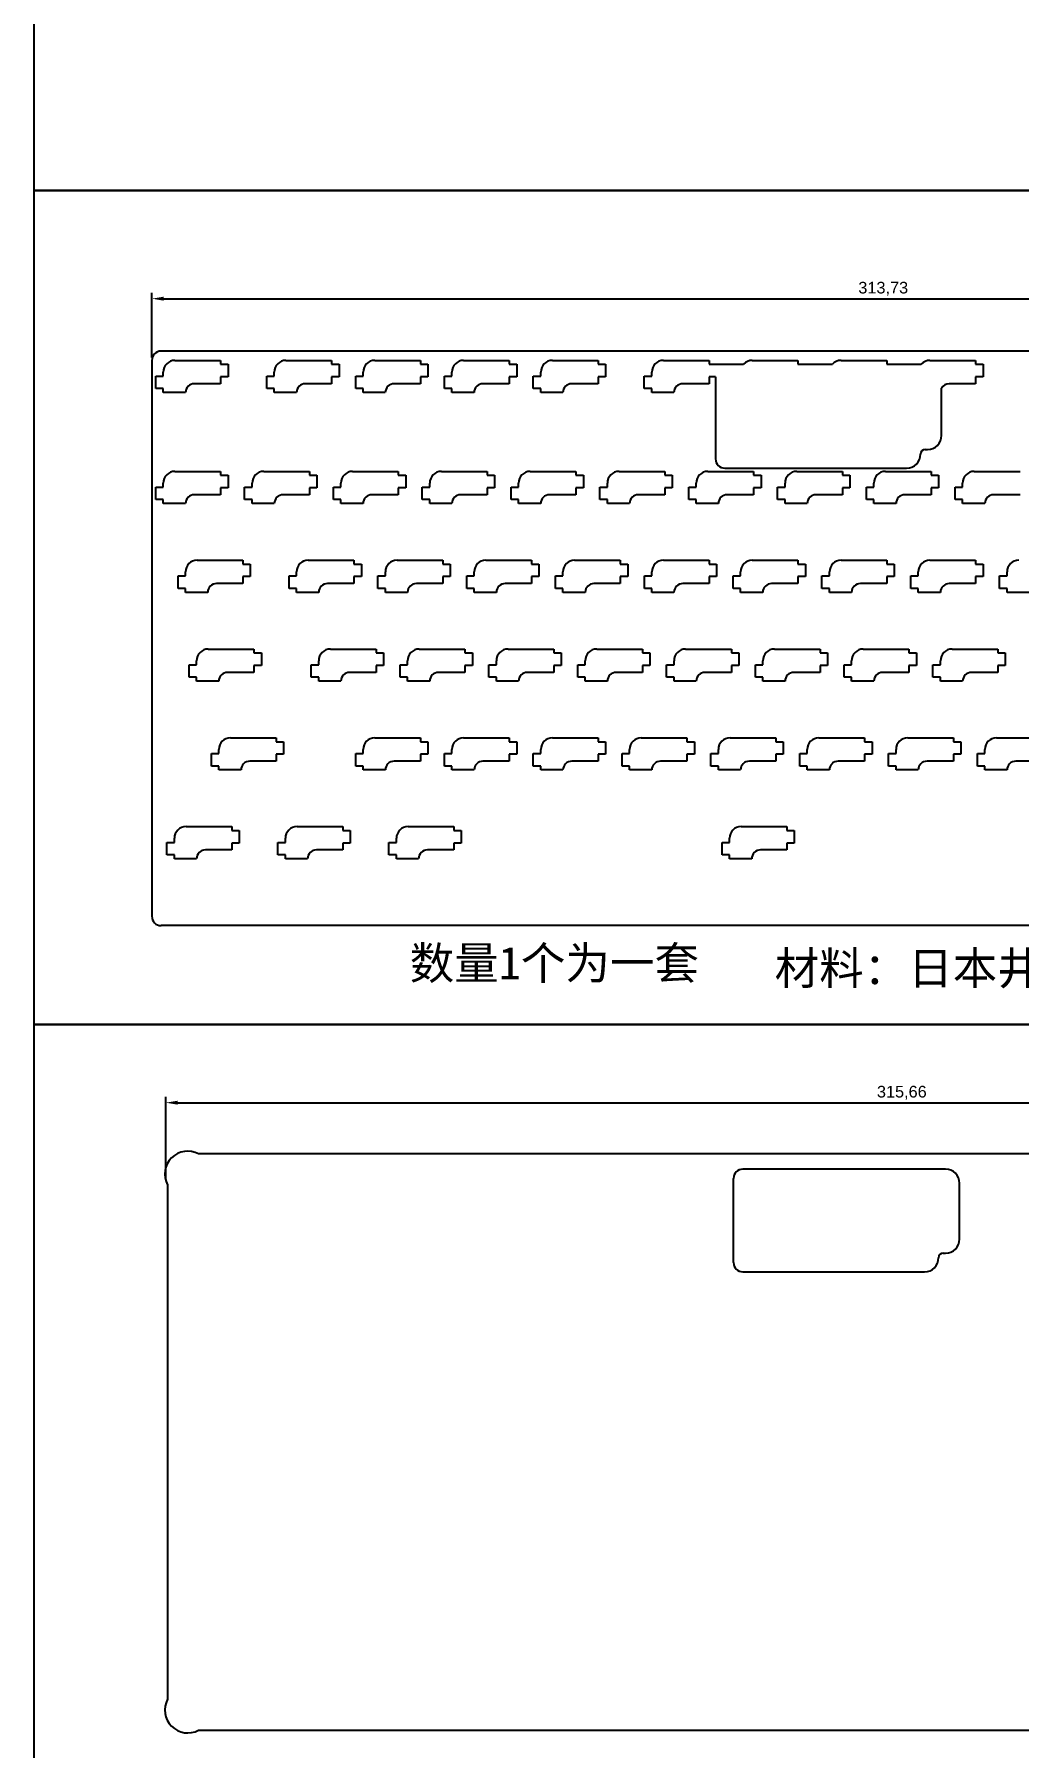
# Model space of a CAD drawing. Header units: millimetres. Extents: x 2210 to 4733, y 577 to 1929.
# Drawn here: x 4017.6 to 4228.8, y 1211.6 to 1579.1 of the extents above; entities that cross this region are included whole.
import ezdxf

# ---------------------------------------------------------------- set-up
doc = ezdxf.new("R2010")
doc.units = ezdxf.units.MM
doc.styles.get("Standard").update_dxf_attribs({"font": 'arial.ttf'})
doc.dimstyles.new('ISO-25', dxfattribs={"dimtxt": 2.5, "dimasz": 2.5, "dimexe": 1.25, "dimexo": 0.625, "dimtad": 1, "dimtxsty": 'Standard', "dimcen": 2.5, "dimadec": 0, "dimazin": 0, "dimtfac": 1, "dimtmove": 0, "dimatfit": 3, "dimfxl": 1, "dimarcsym": 0})

# ---------------------------------------------------------------- blocks, each defined once
blk = doc.blocks.new('*D41')
at = {"color": 0, "lineweight": -2, "transparency": 16777216}
for p, q in [((4042.86, 1509.74), (4042.86, 1523.62)), ((4045.36, 1522.37), (4354.08, 1522.37)), ((4356.58, 1509.74), (4356.58, 1523.62))]:
    blk.add_line(p, q, dxfattribs=at)
at = {"color": 0, "transparency": 16777216}
for points in [[(4045.36, 1522.79), (4045.36, 1521.95), (4042.86, 1522.37)], [(4354.08, 1522.79), (4354.08, 1521.95), (4356.58, 1522.37)]]:
    blk.add_solid(points, dxfattribs=at)
at = {"layer": 'Defpoints', "color": 0, "transparency": 16777216}
for p in [(4356.58, 1522.37), (4042.86, 1509.12), (4356.58, 1509.12)]:
    blk.add_point(p, dxfattribs=at)
at = {"color": 0, "transparency": 16777216, "insert": (4199.72, 1524.5), "char_height": 2.5, "attachment_point": 5}
blk.add_mtext('313,73', dxfattribs=at)
blk = doc.blocks.new('*D44')
at = {"color": 0, "lineweight": -2, "transparency": 16777216}
for p, q in [((4045.88, 1333.71), (4045.88, 1351.16)), ((4048.38, 1349.91), (4359.04, 1349.91)), ((4361.54, 1335.25), (4361.54, 1351.16))]:
    blk.add_line(p, q, dxfattribs=at)
at = {"color": 0, "transparency": 16777216}
for points in [[(4048.38, 1350.33), (4048.38, 1349.49), (4045.88, 1349.91)], [(4359.04, 1350.33), (4359.04, 1349.49), (4361.54, 1349.91)]]:
    blk.add_solid(points, dxfattribs=at)
at = {"layer": 'Defpoints', "color": 0, "transparency": 16777216}
for p in [(4361.54, 1349.91), (4361.54, 1334.63), (4045.88, 1333.09)]:
    blk.add_point(p, dxfattribs=at)
at = {"color": 0, "transparency": 16777216, "insert": (4203.71, 1352.04), "char_height": 2.5, "attachment_point": 5}
blk.add_mtext('315,66', dxfattribs=at)

msp = doc.modelspace()

# ---------------------------------------------------------------- linework, layer by layer
at = {"color": 7, "linetype": 'Continuous', "lineweight": 25}
for p, q in [((4354.582, 1511.115), (4044.857, 1511.115)), ((4042.857, 1509.115), (4042.857, 1389.89)), ((4047.809, 1509.131), (4057.609, 1509.131)), ((4057.609, 1509.131), (4057.609, 1508.296)), ((4057.609, 1508.296), (4059.209, 1508.296)), ((4059.209, 1508.296), (4059.209, 1505.616)), ((4071.619, 1509.131), (4081.419, 1509.131)), ((4081.419, 1509.131), (4081.419, 1508.296)), ((4081.419, 1508.296), (4083.019, 1508.296)), ((4083.019, 1508.296), (4083.019, 1505.616)), ((4090.669, 1509.131), (4100.469, 1509.131)), ((4100.469, 1509.131), (4100.469, 1508.296)), ((4100.469, 1508.296), (4102.069, 1508.296)), ((4102.069, 1508.296), (4102.069, 1505.616)), ((4109.719, 1509.131), (4119.519, 1509.131)), ((4119.519, 1509.131), (4119.519, 1508.296)), ((4119.519, 1508.296), (4121.119, 1508.296)), ((4121.119, 1508.296), (4121.119, 1505.616)), ((4128.769, 1509.131), (4138.569, 1509.131)), ((4138.569, 1509.131), (4138.569, 1508.296)), ((4138.569, 1508.296), (4140.169, 1508.296)), ((4140.169, 1508.296), (4140.169, 1505.616)), ((4152.579, 1509.131), (4162.379, 1509.131)), ((4162.379, 1509.131), (4162.379, 1508.296)), ((4162.379, 1508.296), (4169.764, 1508.296)), ((4171.629, 1509.131), (4181.429, 1509.131)), ((4181.429, 1509.131), (4181.429, 1508.296)), ((4181.429, 1508.296), (4188.814, 1508.296)), ((4190.679, 1509.131), (4200.479, 1509.131)), ((4200.479, 1509.131), (4200.479, 1508.296)), ((4200.479, 1508.296), (4207.864, 1508.296)), ((4209.729, 1509.131), (4219.529, 1509.131)), ((4219.529, 1509.131), (4219.529, 1508.296)), ((4219.529, 1508.296), (4221.129, 1508.296)), ((4221.129, 1508.296), (4221.129, 1505.616)), ((4043.709, 1505.756), (4045.309, 1505.756)), ((4043.709, 1503.076), (4043.709, 1505.756)), ((4045.309, 1505.756), (4045.309, 1506.631)), ((4057.609, 1504.131), (4051.959, 1504.131)), ((4057.609, 1505.616), (4057.609, 1504.131)), ((4059.209, 1505.616), (4057.609, 1505.616)), ((4067.519, 1505.756), (4069.119, 1505.756)), ((4067.519, 1503.076), (4067.519, 1505.756)), ((4069.119, 1505.756), (4069.119, 1506.631)), ((4081.419, 1504.131), (4075.769, 1504.131)), ((4081.419, 1505.616), (4081.419, 1504.131)), ((4083.019, 1505.616), (4081.419, 1505.616)), ((4086.569, 1505.756), (4088.169, 1505.756)), ((4086.569, 1503.076), (4086.569, 1505.756)), ((4088.169, 1505.756), (4088.169, 1506.631)), ((4100.469, 1504.131), (4094.819, 1504.131)), ((4100.469, 1505.616), (4100.469, 1504.131)), ((4102.069, 1505.616), (4100.469, 1505.616)), ((4105.619, 1505.756), (4107.219, 1505.756)), ((4105.619, 1503.076), (4105.619, 1505.756)), ((4107.219, 1505.756), (4107.219, 1506.631)), ((4119.519, 1504.131), (4113.869, 1504.131)), ((4119.519, 1505.616), (4119.519, 1504.131)), ((4121.119, 1505.616), (4119.519, 1505.616)), ((4124.669, 1505.756), (4126.269, 1505.756)), ((4124.669, 1503.076), (4124.669, 1505.756)), ((4126.269, 1505.756), (4126.269, 1506.631)), ((4138.569, 1504.131), (4132.919, 1504.131)), ((4138.569, 1505.616), (4138.569, 1504.131)), ((4140.169, 1505.616), (4138.569, 1505.616)), ((4148.479, 1505.756), (4150.079, 1505.756)), ((4148.479, 1503.076), (4148.479, 1505.756)), ((4150.079, 1505.756), (4150.079, 1506.631)), ((4162.379, 1504.131), (4156.729, 1504.131)), ((4162.379, 1505.616), (4162.379, 1504.131)), ((4163.749, 1505.616), (4162.379, 1505.616)), ((4163.749, 1505.616), (4163.749, 1488.02)), ((4219.529, 1504.131), (4213.879, 1504.131)), ((4219.529, 1505.616), (4219.529, 1504.131)), ((4221.129, 1505.616), (4219.529, 1505.616)), ((4045.309, 1503.076), (4043.709, 1503.076)), ((4045.309, 1502.241), (4045.309, 1503.076)), ((4050.069, 1502.241), (4045.309, 1502.241)), ((4069.119, 1503.076), (4067.519, 1503.076)), ((4069.119, 1502.241), (4069.119, 1503.076)), ((4073.879, 1502.241), (4069.119, 1502.241)), ((4088.169, 1503.076), (4086.569, 1503.076)), ((4088.169, 1502.241), (4088.169, 1503.076)), ((4092.929, 1502.241), (4088.169, 1502.241)), ((4107.219, 1503.076), (4105.619, 1503.076)), ((4107.219, 1502.241), (4107.219, 1503.076)), ((4111.979, 1502.241), (4107.219, 1502.241)), ((4126.269, 1503.076), (4124.669, 1503.076)), ((4126.269, 1502.241), (4126.269, 1503.076)), ((4131.029, 1502.241), (4126.269, 1502.241)), ((4150.079, 1503.076), (4148.479, 1503.076)), ((4150.079, 1502.241), (4150.079, 1503.076)), ((4154.839, 1502.241), (4150.079, 1502.241)), ((4212.22, 1493.02), (4212.22, 1503.145)), ((4208.72, 1490.02), (4209.22, 1490.02)), ((4047.809, 1485.318), (4057.609, 1485.318)), ((4057.609, 1485.318), (4057.609, 1484.483)), ((4066.859, 1485.318), (4076.659, 1485.318)), ((4076.659, 1485.318), (4076.659, 1484.483)), ((4085.909, 1485.318), (4095.709, 1485.318)), ((4095.709, 1485.318), (4095.709, 1484.483)), ((4104.959, 1485.318), (4114.759, 1485.318)), ((4114.759, 1485.318), (4114.759, 1484.483)), ((4124.009, 1485.318), (4133.809, 1485.318)), ((4133.809, 1485.318), (4133.809, 1484.483)), ((4143.059, 1485.318), (4152.859, 1485.318)), ((4152.859, 1485.318), (4152.859, 1484.483)), ((4162.109, 1485.318), (4171.909, 1485.318)), ((4165.749, 1486.02), (4204.72, 1486.02)), ((4171.909, 1485.318), (4171.909, 1484.483)), ((4181.159, 1485.318), (4190.959, 1485.318)), ((4190.959, 1485.318), (4190.959, 1484.483)), ((4200.209, 1485.318), (4210.009, 1485.318)), ((4210.009, 1485.318), (4210.009, 1484.483)), ((4219.259, 1485.318), (4229.059, 1485.318)), ((4043.709, 1481.943), (4045.309, 1481.943)), ((4043.709, 1479.263), (4043.709, 1481.943)), ((4045.309, 1481.943), (4045.309, 1482.818)), ((4057.609, 1484.483), (4059.209, 1484.483)), ((4057.609, 1481.803), (4057.609, 1480.318)), ((4059.209, 1481.803), (4057.609, 1481.803)), ((4059.209, 1484.483), (4059.209, 1481.803)), ((4062.759, 1481.943), (4064.359, 1481.943)), ((4062.759, 1479.263), (4062.759, 1481.943)), ((4064.359, 1481.943), (4064.359, 1482.818)), ((4076.659, 1484.483), (4078.259, 1484.483)), ((4076.659, 1481.803), (4076.659, 1480.318)), ((4078.259, 1481.803), (4076.659, 1481.803)), ((4078.259, 1484.483), (4078.259, 1481.803)), ((4081.809, 1481.943), (4083.409, 1481.943)), ((4081.809, 1479.263), (4081.809, 1481.943)), ((4083.409, 1481.943), (4083.409, 1482.818)), ((4095.709, 1484.483), (4097.309, 1484.483)), ((4095.709, 1481.803), (4095.709, 1480.318)), ((4097.309, 1481.803), (4095.709, 1481.803)), ((4097.309, 1484.483), (4097.309, 1481.803)), ((4100.859, 1481.943), (4102.459, 1481.943)), ((4100.859, 1479.263), (4100.859, 1481.943)), ((4102.459, 1481.943), (4102.459, 1482.818)), ((4114.759, 1484.483), (4116.359, 1484.483)), ((4114.759, 1481.803), (4114.759, 1480.318)), ((4116.359, 1481.803), (4114.759, 1481.803)), ((4116.359, 1484.483), (4116.359, 1481.803)), ((4119.909, 1481.943), (4121.509, 1481.943)), ((4119.909, 1479.263), (4119.909, 1481.943)), ((4121.509, 1481.943), (4121.509, 1482.818)), ((4133.809, 1484.483), (4135.409, 1484.483)), ((4133.809, 1481.803), (4133.809, 1480.318)), ((4135.409, 1481.803), (4133.809, 1481.803)), ((4135.409, 1484.483), (4135.409, 1481.803)), ((4138.959, 1481.943), (4140.559, 1481.943)), ((4138.959, 1479.263), (4138.959, 1481.943)), ((4140.559, 1481.943), (4140.559, 1482.818)), ((4152.859, 1484.483), (4154.459, 1484.483)), ((4152.859, 1481.803), (4152.859, 1480.318)), ((4154.459, 1481.803), (4152.859, 1481.803)), ((4154.459, 1484.483), (4154.459, 1481.803)), ((4158.009, 1481.943), (4159.609, 1481.943)), ((4158.009, 1479.263), (4158.009, 1481.943)), ((4159.609, 1481.943), (4159.609, 1482.818)), ((4171.909, 1484.483), (4173.509, 1484.483)), ((4171.909, 1481.803), (4171.909, 1480.318)), ((4173.509, 1481.803), (4171.909, 1481.803)), ((4173.509, 1484.483), (4173.509, 1481.803)), ((4177.059, 1481.943), (4178.659, 1481.943)), ((4177.059, 1479.263), (4177.059, 1481.943)), ((4178.659, 1481.943), (4178.659, 1482.818)), ((4190.959, 1484.483), (4192.559, 1484.483)), ((4190.959, 1481.803), (4190.959, 1480.318)), ((4192.559, 1481.803), (4190.959, 1481.803)), ((4192.559, 1484.483), (4192.559, 1481.803)), ((4196.109, 1481.943), (4197.709, 1481.943)), ((4196.109, 1479.263), (4196.109, 1481.943)), ((4197.709, 1481.943), (4197.709, 1482.818)), ((4210.009, 1484.483), (4211.609, 1484.483)), ((4210.009, 1481.803), (4210.009, 1480.318)), ((4211.609, 1481.803), (4210.009, 1481.803)), ((4211.609, 1484.483), (4211.609, 1481.803)), ((4215.159, 1481.943), (4216.759, 1481.943)), ((4215.159, 1479.263), (4215.159, 1481.943)), ((4216.759, 1481.943), (4216.759, 1482.818)), ((4045.309, 1479.263), (4043.709, 1479.263)), ((4045.309, 1478.428), (4045.309, 1479.263)), ((4050.069, 1478.428), (4045.309, 1478.428)), ((4057.609, 1480.318), (4051.959, 1480.318)), ((4064.359, 1479.263), (4062.759, 1479.263)), ((4064.359, 1478.428), (4064.359, 1479.263)), ((4069.119, 1478.428), (4064.359, 1478.428)), ((4076.659, 1480.318), (4071.009, 1480.318)), ((4083.409, 1479.263), (4081.809, 1479.263)), ((4083.409, 1478.428), (4083.409, 1479.263)), ((4088.169, 1478.428), (4083.409, 1478.428)), ((4095.709, 1480.318), (4090.059, 1480.318)), ((4102.459, 1479.263), (4100.859, 1479.263)), ((4102.459, 1478.428), (4102.459, 1479.263)), ((4107.219, 1478.428), (4102.459, 1478.428)), ((4114.759, 1480.318), (4109.109, 1480.318)), ((4121.509, 1479.263), (4119.909, 1479.263)), ((4121.509, 1478.428), (4121.509, 1479.263)), ((4126.269, 1478.428), (4121.509, 1478.428)), ((4133.809, 1480.318), (4128.159, 1480.318)), ((4140.559, 1479.263), (4138.959, 1479.263)), ((4140.559, 1478.428), (4140.559, 1479.263)), ((4145.319, 1478.428), (4140.559, 1478.428)), ((4152.859, 1480.318), (4147.209, 1480.318)), ((4159.609, 1479.263), (4158.009, 1479.263)), ((4159.609, 1478.428), (4159.609, 1479.263)), ((4164.369, 1478.428), (4159.609, 1478.428)), ((4171.909, 1480.318), (4166.259, 1480.318)), ((4178.659, 1479.263), (4177.059, 1479.263)), ((4178.659, 1478.428), (4178.659, 1479.263)), ((4183.419, 1478.428), (4178.659, 1478.428)), ((4190.959, 1480.318), (4185.309, 1480.318)), ((4197.709, 1479.263), (4196.109, 1479.263)), ((4197.709, 1478.428), (4197.709, 1479.263)), ((4202.469, 1478.428), (4197.709, 1478.428)), ((4210.009, 1480.318), (4204.359, 1480.318)), ((4216.759, 1479.263), (4215.159, 1479.263)), ((4216.759, 1478.428), (4216.759, 1479.263)), ((4221.519, 1478.428), (4216.759, 1478.428)), ((4229.059, 1480.318), (4223.409, 1480.318)), ((4048.471, 1462.893), (4050.071, 1462.893)), ((4048.471, 1460.213), (4048.471, 1462.893)), ((4050.071, 1462.893), (4050.071, 1463.768)), ((4052.571, 1466.268), (4062.371, 1466.268)), ((4062.371, 1466.268), (4062.371, 1465.433)), ((4062.371, 1465.433), (4063.971, 1465.433)), ((4063.971, 1465.433), (4063.971, 1462.753)), ((4072.284, 1462.893), (4073.884, 1462.893)), ((4072.284, 1460.213), (4072.284, 1462.893)), ((4073.884, 1462.893), (4073.884, 1463.768)), ((4076.384, 1466.268), (4086.184, 1466.268)), ((4086.184, 1466.268), (4086.184, 1465.433)), ((4086.184, 1465.433), (4087.784, 1465.433)), ((4087.784, 1465.433), (4087.784, 1462.753)), ((4091.334, 1462.893), (4092.934, 1462.893)), ((4091.334, 1460.213), (4091.334, 1462.893)), ((4092.934, 1462.893), (4092.934, 1463.768)), ((4095.434, 1466.268), (4105.234, 1466.268)), ((4105.234, 1466.268), (4105.234, 1465.433)), ((4105.234, 1465.433), (4106.834, 1465.433)), ((4106.834, 1465.433), (4106.834, 1462.753)), ((4110.384, 1462.893), (4111.984, 1462.893)), ((4110.384, 1460.213), (4110.384, 1462.893)), ((4111.984, 1462.893), (4111.984, 1463.768)), ((4114.484, 1466.268), (4124.284, 1466.268)), ((4124.284, 1466.268), (4124.284, 1465.433)), ((4124.284, 1465.433), (4125.884, 1465.433)), ((4125.884, 1465.433), (4125.884, 1462.753)), ((4129.434, 1462.893), (4131.034, 1462.893)), ((4129.434, 1460.213), (4129.434, 1462.893)), ((4131.034, 1462.893), (4131.034, 1463.768)), ((4133.534, 1466.268), (4143.334, 1466.268)), ((4143.334, 1466.268), (4143.334, 1465.433)), ((4143.334, 1465.433), (4144.934, 1465.433)), ((4144.934, 1465.433), (4144.934, 1462.753)), ((4148.484, 1462.893), (4150.084, 1462.893)), ((4148.484, 1460.213), (4148.484, 1462.893)), ((4150.084, 1462.893), (4150.084, 1463.768)), ((4152.584, 1466.268), (4162.384, 1466.268)), ((4162.384, 1466.268), (4162.384, 1465.433)), ((4162.384, 1465.433), (4163.984, 1465.433)), ((4163.984, 1465.433), (4163.984, 1462.753)), ((4167.534, 1462.893), (4169.134, 1462.893)), ((4167.534, 1460.213), (4167.534, 1462.893)), ((4169.134, 1462.893), (4169.134, 1463.768)), ((4171.634, 1466.268), (4181.434, 1466.268)), ((4181.434, 1466.268), (4181.434, 1465.433)), ((4181.434, 1465.433), (4183.034, 1465.433)), ((4183.034, 1465.433), (4183.034, 1462.753)), ((4186.584, 1462.893), (4188.184, 1462.893)), ((4186.584, 1460.213), (4186.584, 1462.893)), ((4188.184, 1462.893), (4188.184, 1463.768)), ((4190.684, 1466.268), (4200.484, 1466.268)), ((4200.484, 1466.268), (4200.484, 1465.433)), ((4200.484, 1465.433), (4202.084, 1465.433)), ((4202.084, 1465.433), (4202.084, 1462.753)), ((4205.634, 1462.893), (4207.234, 1462.893)), ((4205.634, 1460.213), (4205.634, 1462.893)), ((4207.234, 1462.893), (4207.234, 1463.768)), ((4209.734, 1466.268), (4219.534, 1466.268)), ((4219.534, 1466.268), (4219.534, 1465.433)), ((4219.534, 1465.433), (4221.134, 1465.433)), ((4221.134, 1465.433), (4221.134, 1462.753)), ((4224.684, 1462.893), (4226.284, 1462.893)), ((4224.684, 1460.213), (4224.684, 1462.893)), ((4226.284, 1462.893), (4226.284, 1463.768)), ((4050.071, 1460.213), (4048.471, 1460.213)), ((4050.071, 1459.378), (4050.071, 1460.213)), ((4054.832, 1459.378), (4050.071, 1459.378)), ((4062.371, 1461.268), (4056.722, 1461.268)), ((4062.371, 1462.753), (4062.371, 1461.268)), ((4063.971, 1462.753), (4062.371, 1462.753)), ((4073.884, 1460.213), (4072.284, 1460.213)), ((4073.884, 1459.378), (4073.884, 1460.213)), ((4078.644, 1459.378), (4073.884, 1459.378)), ((4086.184, 1461.268), (4080.534, 1461.268)), ((4086.184, 1462.753), (4086.184, 1461.268)), ((4087.784, 1462.753), (4086.184, 1462.753)), ((4092.934, 1460.213), (4091.334, 1460.213)), ((4092.934, 1459.378), (4092.934, 1460.213)), ((4097.694, 1459.378), (4092.934, 1459.378)), ((4105.234, 1461.268), (4099.584, 1461.268)), ((4105.234, 1462.753), (4105.234, 1461.268)), ((4106.834, 1462.753), (4105.234, 1462.753)), ((4111.984, 1460.213), (4110.384, 1460.213)), ((4111.984, 1459.378), (4111.984, 1460.213)), ((4116.744, 1459.378), (4111.984, 1459.378)), ((4124.284, 1461.268), (4118.634, 1461.268)), ((4124.284, 1462.753), (4124.284, 1461.268)), ((4125.884, 1462.753), (4124.284, 1462.753)), ((4131.034, 1460.213), (4129.434, 1460.213)), ((4131.034, 1459.378), (4131.034, 1460.213)), ((4135.794, 1459.378), (4131.034, 1459.378)), ((4143.334, 1461.268), (4137.684, 1461.268)), ((4143.334, 1462.753), (4143.334, 1461.268)), ((4144.934, 1462.753), (4143.334, 1462.753)), ((4150.084, 1460.213), (4148.484, 1460.213)), ((4150.084, 1459.378), (4150.084, 1460.213)), ((4154.844, 1459.378), (4150.084, 1459.378)), ((4162.384, 1461.268), (4156.734, 1461.268)), ((4162.384, 1462.753), (4162.384, 1461.268)), ((4163.984, 1462.753), (4162.384, 1462.753)), ((4169.134, 1460.213), (4167.534, 1460.213)), ((4169.134, 1459.378), (4169.134, 1460.213)), ((4173.894, 1459.378), (4169.134, 1459.378)), ((4181.434, 1461.268), (4175.784, 1461.268)), ((4181.434, 1462.753), (4181.434, 1461.268)), ((4183.034, 1462.753), (4181.434, 1462.753)), ((4188.184, 1460.213), (4186.584, 1460.213)), ((4188.184, 1459.378), (4188.184, 1460.213)), ((4192.944, 1459.378), (4188.184, 1459.378)), ((4200.484, 1461.268), (4194.834, 1461.268)), ((4200.484, 1462.753), (4200.484, 1461.268)), ((4202.084, 1462.753), (4200.484, 1462.753)), ((4207.234, 1460.213), (4205.634, 1460.213)), ((4207.234, 1459.378), (4207.234, 1460.213)), ((4211.994, 1459.378), (4207.234, 1459.378)), ((4219.534, 1461.268), (4213.884, 1461.268)), ((4219.534, 1462.753), (4219.534, 1461.268)), ((4221.134, 1462.753), (4219.534, 1462.753)), ((4226.284, 1460.213), (4224.684, 1460.213)), ((4226.284, 1459.378), (4226.284, 1460.213)), ((4231.044, 1459.378), (4226.284, 1459.378)), ((4052.453, 1443.843), (4052.453, 1444.718)), ((4054.953, 1447.218), (4064.753, 1447.218)), ((4064.753, 1447.218), (4064.753, 1446.383)), ((4064.753, 1446.383), (4066.353, 1446.383)), ((4066.353, 1446.383), (4066.353, 1443.703)), ((4078.646, 1443.843), (4078.646, 1444.718)), ((4081.146, 1447.218), (4090.946, 1447.218)), ((4090.946, 1447.218), (4090.946, 1446.383)), ((4090.946, 1446.383), (4092.546, 1446.383)), ((4092.546, 1446.383), (4092.546, 1443.703)), ((4097.696, 1443.843), (4097.696, 1444.718)), ((4100.196, 1447.218), (4109.996, 1447.218)), ((4109.996, 1447.218), (4109.996, 1446.383)), ((4109.996, 1446.383), (4111.596, 1446.383)), ((4111.596, 1446.383), (4111.596, 1443.703)), ((4116.746, 1443.843), (4116.746, 1444.718)), ((4119.246, 1447.218), (4129.046, 1447.218)), ((4129.046, 1447.218), (4129.046, 1446.383)), ((4129.046, 1446.383), (4130.646, 1446.383)), ((4130.646, 1446.383), (4130.646, 1443.703)), ((4135.796, 1443.843), (4135.796, 1444.718)), ((4138.296, 1447.218), (4148.096, 1447.218)), ((4148.096, 1447.218), (4148.096, 1446.383)), ((4148.096, 1446.383), (4149.696, 1446.383)), ((4149.696, 1446.383), (4149.696, 1443.703)), ((4154.846, 1443.843), (4154.846, 1444.718)), ((4157.346, 1447.218), (4167.146, 1447.218)), ((4167.146, 1447.218), (4167.146, 1446.383)), ((4167.146, 1446.383), (4168.746, 1446.383)), ((4168.746, 1446.383), (4168.746, 1443.703)), ((4173.896, 1443.843), (4173.896, 1444.718)), ((4176.396, 1447.218), (4186.196, 1447.218)), ((4186.196, 1447.218), (4186.196, 1446.383)), ((4186.196, 1446.383), (4187.796, 1446.383)), ((4187.796, 1446.383), (4187.796, 1443.703)), ((4192.946, 1443.843), (4192.946, 1444.718)), ((4195.446, 1447.218), (4205.246, 1447.218)), ((4205.246, 1447.218), (4205.246, 1446.383)), ((4205.246, 1446.383), (4206.846, 1446.383)), ((4206.846, 1446.383), (4206.846, 1443.703)), ((4211.996, 1443.843), (4211.996, 1444.718)), ((4214.496, 1447.218), (4224.296, 1447.218)), ((4224.296, 1447.218), (4224.296, 1446.383)), ((4224.296, 1446.383), (4225.896, 1446.383)), ((4225.896, 1446.383), (4225.896, 1443.703)), ((4050.853, 1443.843), (4052.453, 1443.843)), ((4050.853, 1441.163), (4050.853, 1443.843)), ((4052.453, 1441.163), (4050.853, 1441.163)), ((4052.453, 1440.328), (4052.453, 1441.163)), ((4064.753, 1442.218), (4059.103, 1442.218)), ((4064.753, 1443.703), (4064.753, 1442.218)), ((4066.353, 1443.703), (4064.753, 1443.703)), ((4077.046, 1443.843), (4078.646, 1443.843)), ((4077.046, 1441.163), (4077.046, 1443.843)), ((4078.646, 1441.163), (4077.046, 1441.163)), ((4078.646, 1440.328), (4078.646, 1441.163)), ((4090.946, 1442.218), (4085.297, 1442.218)), ((4090.946, 1443.703), (4090.946, 1442.218)), ((4092.546, 1443.703), (4090.946, 1443.703)), ((4096.096, 1443.843), (4097.696, 1443.843)), ((4096.096, 1441.163), (4096.096, 1443.843)), ((4097.696, 1441.163), (4096.096, 1441.163)), ((4097.696, 1440.328), (4097.696, 1441.163)), ((4109.996, 1442.218), (4104.347, 1442.218)), ((4109.996, 1443.703), (4109.996, 1442.218)), ((4111.596, 1443.703), (4109.996, 1443.703)), ((4115.146, 1443.843), (4116.746, 1443.843)), ((4115.146, 1441.163), (4115.146, 1443.843)), ((4116.746, 1441.163), (4115.146, 1441.163)), ((4116.746, 1440.328), (4116.746, 1441.163)), ((4129.046, 1442.218), (4123.397, 1442.218)), ((4129.046, 1443.703), (4129.046, 1442.218)), ((4130.646, 1443.703), (4129.046, 1443.703)), ((4134.196, 1443.843), (4135.796, 1443.843)), ((4134.196, 1441.163), (4134.196, 1443.843)), ((4135.796, 1441.163), (4134.196, 1441.163)), ((4135.796, 1440.328), (4135.796, 1441.163)), ((4148.096, 1442.218), (4142.447, 1442.218)), ((4148.096, 1443.703), (4148.096, 1442.218)), ((4149.696, 1443.703), (4148.096, 1443.703)), ((4153.246, 1443.843), (4154.846, 1443.843)), ((4153.246, 1441.163), (4153.246, 1443.843)), ((4154.846, 1441.163), (4153.246, 1441.163)), ((4154.846, 1440.328), (4154.846, 1441.163)), ((4167.146, 1442.218), (4161.497, 1442.218)), ((4167.146, 1443.703), (4167.146, 1442.218)), ((4168.746, 1443.703), (4167.146, 1443.703)), ((4172.296, 1443.843), (4173.896, 1443.843)), ((4172.296, 1441.163), (4172.296, 1443.843)), ((4173.896, 1441.163), (4172.296, 1441.163)), ((4173.896, 1440.328), (4173.896, 1441.163)), ((4186.196, 1442.218), (4180.547, 1442.218)), ((4186.196, 1443.703), (4186.196, 1442.218)), ((4187.796, 1443.703), (4186.196, 1443.703)), ((4191.346, 1443.843), (4192.946, 1443.843)), ((4191.346, 1441.163), (4191.346, 1443.843)), ((4192.946, 1441.163), (4191.346, 1441.163)), ((4192.946, 1440.328), (4192.946, 1441.163)), ((4205.246, 1442.218), (4199.597, 1442.218)), ((4205.246, 1443.703), (4205.246, 1442.218)), ((4206.846, 1443.703), (4205.246, 1443.703)), ((4210.396, 1443.843), (4211.996, 1443.843)), ((4210.396, 1441.163), (4210.396, 1443.843)), ((4211.996, 1441.163), (4210.396, 1441.163)), ((4211.996, 1440.328), (4211.996, 1441.163)), ((4224.296, 1442.218), (4218.647, 1442.218)), ((4224.296, 1443.703), (4224.296, 1442.218)), ((4225.896, 1443.703), (4224.296, 1443.703)), ((4057.213, 1440.328), (4052.453, 1440.328)), ((4083.407, 1440.328), (4078.646, 1440.328)), ((4102.457, 1440.328), (4097.696, 1440.328)), ((4121.507, 1440.328), (4116.746, 1440.328)), ((4140.557, 1440.328), (4135.796, 1440.328)), ((4159.607, 1440.328), (4154.846, 1440.328)), ((4178.657, 1440.328), (4173.896, 1440.328)), ((4197.707, 1440.328), (4192.946, 1440.328)), ((4216.757, 1440.328), (4211.996, 1440.328)), ((4059.715, 1428.168), (4069.515, 1428.168)), ((4069.515, 1428.168), (4069.515, 1427.333)), ((4069.515, 1427.333), (4071.115, 1427.333)), ((4071.115, 1427.333), (4071.115, 1424.653)), ((4090.671, 1428.168), (4100.471, 1428.168)), ((4100.471, 1428.168), (4100.471, 1427.333)), ((4100.471, 1427.333), (4102.071, 1427.333)), ((4102.071, 1427.333), (4102.071, 1424.653)), ((4109.721, 1428.168), (4119.521, 1428.168)), ((4119.521, 1428.168), (4119.521, 1427.333)), ((4119.521, 1427.333), (4121.121, 1427.333)), ((4121.121, 1427.333), (4121.121, 1424.653)), ((4128.771, 1428.168), (4138.571, 1428.168)), ((4138.571, 1428.168), (4138.571, 1427.333)), ((4138.571, 1427.333), (4140.171, 1427.333)), ((4140.171, 1427.333), (4140.171, 1424.653)), ((4147.821, 1428.168), (4157.621, 1428.168)), ((4157.621, 1428.168), (4157.621, 1427.333)), ((4157.621, 1427.333), (4159.221, 1427.333)), ((4159.221, 1427.333), (4159.221, 1424.653)), ((4166.871, 1428.168), (4176.671, 1428.168)), ((4176.671, 1428.168), (4176.671, 1427.333)), ((4176.671, 1427.333), (4178.271, 1427.333)), ((4178.271, 1427.333), (4178.271, 1424.653)), ((4185.921, 1428.168), (4195.721, 1428.168)), ((4195.721, 1428.168), (4195.721, 1427.333)), ((4195.721, 1427.333), (4197.321, 1427.333)), ((4197.321, 1427.333), (4197.321, 1424.653)), ((4204.971, 1428.168), (4214.771, 1428.168)), ((4214.771, 1428.168), (4214.771, 1427.333)), ((4214.771, 1427.333), (4216.371, 1427.333)), ((4216.371, 1427.333), (4216.371, 1424.653)), ((4224.021, 1428.168), (4233.821, 1428.168)), ((4055.615, 1424.793), (4057.215, 1424.793)), ((4055.615, 1422.113), (4055.615, 1424.793)), ((4057.215, 1424.793), (4057.215, 1425.668)), ((4069.515, 1423.168), (4063.866, 1423.168)), ((4069.515, 1424.653), (4069.515, 1423.168)), ((4071.115, 1424.653), (4069.515, 1424.653)), ((4086.571, 1424.793), (4088.171, 1424.793)), ((4086.571, 1422.113), (4086.571, 1424.793)), ((4088.171, 1424.793), (4088.171, 1425.668)), ((4100.471, 1423.168), (4094.822, 1423.168)), ((4100.471, 1424.653), (4100.471, 1423.168)), ((4102.071, 1424.653), (4100.471, 1424.653)), ((4105.621, 1424.793), (4107.221, 1424.793)), ((4105.621, 1422.113), (4105.621, 1424.793)), ((4107.221, 1424.793), (4107.221, 1425.668)), ((4119.521, 1423.168), (4113.872, 1423.168)), ((4119.521, 1424.653), (4119.521, 1423.168)), ((4121.121, 1424.653), (4119.521, 1424.653)), ((4124.671, 1424.793), (4126.271, 1424.793)), ((4124.671, 1422.113), (4124.671, 1424.793)), ((4126.271, 1424.793), (4126.271, 1425.668)), ((4138.571, 1423.168), (4132.922, 1423.168)), ((4138.571, 1424.653), (4138.571, 1423.168)), ((4140.171, 1424.653), (4138.571, 1424.653)), ((4143.721, 1424.793), (4145.321, 1424.793)), ((4143.721, 1422.113), (4143.721, 1424.793)), ((4145.321, 1424.793), (4145.321, 1425.668)), ((4157.621, 1423.168), (4151.972, 1423.168)), ((4157.621, 1424.653), (4157.621, 1423.168)), ((4159.221, 1424.653), (4157.621, 1424.653)), ((4162.771, 1424.793), (4164.371, 1424.793)), ((4162.771, 1422.113), (4162.771, 1424.793)), ((4164.371, 1424.793), (4164.371, 1425.668)), ((4176.671, 1423.168), (4171.022, 1423.168)), ((4176.671, 1424.653), (4176.671, 1423.168)), ((4178.271, 1424.653), (4176.671, 1424.653)), ((4181.821, 1424.793), (4183.421, 1424.793)), ((4181.821, 1422.113), (4181.821, 1424.793)), ((4183.421, 1424.793), (4183.421, 1425.668)), ((4195.721, 1423.168), (4190.072, 1423.168)), ((4195.721, 1424.653), (4195.721, 1423.168)), ((4197.321, 1424.653), (4195.721, 1424.653)), ((4200.871, 1424.793), (4202.471, 1424.793)), ((4200.871, 1422.113), (4200.871, 1424.793)), ((4202.471, 1424.793), (4202.471, 1425.668)), ((4214.771, 1423.168), (4209.122, 1423.168)), ((4214.771, 1424.653), (4214.771, 1423.168)), ((4216.371, 1424.653), (4214.771, 1424.653)), ((4219.921, 1424.793), (4221.521, 1424.793)), ((4219.921, 1422.113), (4219.921, 1424.793)), ((4221.521, 1424.793), (4221.521, 1425.668)), ((4233.821, 1423.168), (4228.172, 1423.168)), ((4057.215, 1422.113), (4055.615, 1422.113)), ((4057.215, 1421.278), (4057.215, 1422.113)), ((4061.976, 1421.278), (4057.215, 1421.278)), ((4088.171, 1422.113), (4086.571, 1422.113)), ((4088.171, 1421.278), (4088.171, 1422.113)), ((4092.932, 1421.278), (4088.171, 1421.278)), ((4107.221, 1422.113), (4105.621, 1422.113)), ((4107.221, 1421.278), (4107.221, 1422.113)), ((4111.982, 1421.278), (4107.221, 1421.278)), ((4126.271, 1422.113), (4124.671, 1422.113)), ((4126.271, 1421.278), (4126.271, 1422.113)), ((4131.032, 1421.278), (4126.271, 1421.278)), ((4145.321, 1422.113), (4143.721, 1422.113)), ((4145.321, 1421.278), (4145.321, 1422.113)), ((4150.082, 1421.278), (4145.321, 1421.278)), ((4164.371, 1422.113), (4162.771, 1422.113)), ((4164.371, 1421.278), (4164.371, 1422.113)), ((4169.132, 1421.278), (4164.371, 1421.278)), ((4183.421, 1422.113), (4181.821, 1422.113)), ((4183.421, 1421.278), (4183.421, 1422.113)), ((4188.182, 1421.278), (4183.421, 1421.278)), ((4202.471, 1422.113), (4200.871, 1422.113)), ((4202.471, 1421.278), (4202.471, 1422.113)), ((4207.232, 1421.278), (4202.471, 1421.278)), ((4221.521, 1422.113), (4219.921, 1422.113)), ((4221.521, 1421.278), (4221.521, 1422.113)), ((4226.282, 1421.278), (4221.521, 1421.278)), ((4050.19, 1409.118), (4059.99, 1409.118)), ((4059.99, 1409.118), (4059.99, 1408.283)), ((4059.99, 1408.283), (4061.59, 1408.283)), ((4061.59, 1408.283), (4061.59, 1405.603)), ((4074, 1409.118), (4083.8, 1409.118)), ((4083.8, 1409.118), (4083.8, 1408.283)), ((4083.8, 1408.283), (4085.4, 1408.283)), ((4085.4, 1408.283), (4085.4, 1405.603)), ((4097.81, 1409.118), (4107.61, 1409.118)), ((4107.61, 1409.118), (4107.61, 1408.283)), ((4107.61, 1408.283), (4109.21, 1408.283)), ((4109.21, 1408.283), (4109.21, 1405.603)), ((4169.253, 1409.118), (4179.053, 1409.118)), ((4179.053, 1409.118), (4179.053, 1408.283)), ((4179.053, 1408.283), (4180.653, 1408.283)), ((4180.653, 1408.283), (4180.653, 1405.603)), ((4046.09, 1405.743), (4047.69, 1405.743)), ((4046.09, 1403.063), (4046.09, 1405.743)), ((4047.69, 1405.743), (4047.69, 1406.618)), ((4059.99, 1404.118), (4054.341, 1404.118)), ((4059.99, 1405.603), (4059.99, 1404.118)), ((4061.59, 1405.603), (4059.99, 1405.603)), ((4069.9, 1405.743), (4071.5, 1405.743)), ((4069.9, 1403.063), (4069.9, 1405.743)), ((4071.5, 1405.743), (4071.5, 1406.618)), ((4083.8, 1404.118), (4078.151, 1404.118)), ((4083.8, 1405.603), (4083.8, 1404.118)), ((4085.4, 1405.603), (4083.8, 1405.603)), ((4093.71, 1405.743), (4095.31, 1405.743)), ((4093.71, 1403.063), (4093.71, 1405.743)), ((4095.31, 1405.743), (4095.31, 1406.618)), ((4107.61, 1404.118), (4101.961, 1404.118)), ((4107.61, 1405.603), (4107.61, 1404.118)), ((4109.21, 1405.603), (4107.61, 1405.603)), ((4165.153, 1405.743), (4166.753, 1405.743)), ((4165.153, 1403.063), (4165.153, 1405.743)), ((4166.753, 1405.743), (4166.753, 1406.618)), ((4179.053, 1404.118), (4173.403, 1404.118)), ((4179.053, 1405.603), (4179.053, 1404.118)), ((4180.653, 1405.603), (4179.053, 1405.603)), ((4047.69, 1403.063), (4046.09, 1403.063)), ((4047.69, 1402.228), (4047.69, 1403.063)), ((4052.451, 1402.228), (4047.69, 1402.228)), ((4071.5, 1403.063), (4069.9, 1403.063)), ((4071.5, 1402.228), (4071.5, 1403.063)), ((4076.261, 1402.228), (4071.5, 1402.228)), ((4095.31, 1403.063), (4093.71, 1403.063)), ((4095.31, 1402.228), (4095.31, 1403.063)), ((4100.071, 1402.228), (4095.31, 1402.228)), ((4166.753, 1403.063), (4165.153, 1403.063)), ((4166.753, 1402.228), (4166.753, 1403.063)), ((4171.513, 1402.228), (4166.753, 1402.228)), ((4354.582, 1387.89), (4044.857, 1387.89)), ((4354.318, 1338.937), (4052.858, 1338.937)), ((4213.088, 1335.642), (4169.617, 1335.642)), ((4046.22, 1332.3), (4046.22, 1221.95)), ((4167.617, 1315.642), (4167.617, 1333.642)), ((4216.088, 1320.642), (4216.088, 1332.642)), ((4212.588, 1317.642), (4213.088, 1317.642)), ((4169.617, 1313.642), (4208.588, 1313.642)), ((4052.858, 1215.312), (4354.318, 1215.312))]:
    msp.add_line(p, q, dxfattribs=at)
at = {"color": 1}
msp.add_lwpolyline([(4440.561, 1737.063), (4440.561, 1545.555), (4017.634, 1545.555), (4017.634, 1737.063)], dxfattribs=at)
for points in [[(4017.634, 1545.555), (4440.561, 1545.555), (4440.561, 1366.706), (4017.634, 1366.706)], [(4017.634, 1366.706), (4440.561, 1366.706), (4440.561, 1065.965), (4017.634, 1065.965)]]:
    msp.add_lwpolyline(points, close=True, dxfattribs=at)
at = {"color": 7, "linetype": 'Continuous', "lineweight": 25}
for centre, radius, start, end in [((4044.857, 1509.115), 2, 90, 180), ((4047.809, 1506.631), 2.5, 90, 180), ((4071.619, 1506.631), 2.5, 90, 180), ((4090.669, 1506.631), 2.5, 90, 180), ((4109.719, 1506.631), 2.5, 90, 180), ((4128.769, 1506.631), 2.5, 90, 180), ((4152.579, 1506.631), 2.5, 90, 180), ((4171.629, 1506.631), 2.5, 90, 138.24091), ((4190.679, 1506.631), 2.5, 90, 138.24091), ((4209.729, 1506.631), 2.5, 90, 138.24091), ((4051.959, 1502.241), 1.89, 90, 180), ((4075.769, 1502.241), 1.89, 90, 180), ((4094.819, 1502.241), 1.89, 90, 180), ((4113.869, 1502.241), 1.89, 90, 180), ((4132.919, 1502.241), 1.89, 90, 180), ((4156.729, 1502.241), 1.89, 90, 180), ((4213.879, 1502.241), 1.89, 90, 151.42939), ((4209.22, 1493.02), 3, 270, 0), ((4204.72, 1489.02), 3, 270, 0), ((4208.72, 1489.02), 1, 90, 180), ((4047.809, 1482.818), 2.5, 90, 180), ((4066.859, 1482.818), 2.5, 90, 180), ((4085.909, 1482.818), 2.5, 90, 180), ((4104.959, 1482.818), 2.5, 90, 180), ((4124.009, 1482.818), 2.5, 90, 180), ((4143.059, 1482.818), 2.5, 90, 180), ((4162.109, 1482.818), 2.5, 90, 180), ((4165.749, 1488.02), 2, 180, 270), ((4181.159, 1482.818), 2.5, 90, 180), ((4200.209, 1482.818), 2.5, 90, 180), ((4219.259, 1482.818), 2.5, 90, 180), ((4051.959, 1478.428), 1.89, 90, 180), ((4071.009, 1478.428), 1.89, 90, 180), ((4090.059, 1478.428), 1.89, 90, 180), ((4109.109, 1478.428), 1.89, 90, 180), ((4128.159, 1478.428), 1.89, 90, 180), ((4147.209, 1478.428), 1.89, 90, 180), ((4166.259, 1478.428), 1.89, 90, 180), ((4185.309, 1478.428), 1.89, 90, 180), ((4204.359, 1478.428), 1.89, 90, 180), ((4223.409, 1478.428), 1.89, 90, 180), ((4052.571, 1463.768), 2.5, 90, 180), ((4076.384, 1463.768), 2.5, 90, 180), ((4095.434, 1463.768), 2.5, 90, 180), ((4114.484, 1463.768), 2.5, 90, 180), ((4133.534, 1463.768), 2.5, 90, 180), ((4152.584, 1463.768), 2.5, 90, 180), ((4171.634, 1463.768), 2.5, 90, 180), ((4190.684, 1463.768), 2.5, 90, 180), ((4209.734, 1463.768), 2.5, 90, 180), ((4228.784, 1463.768), 2.5, 90, 180), ((4056.722, 1459.378), 1.89, 90, 180), ((4080.534, 1459.378), 1.89, 90, 180), ((4099.584, 1459.378), 1.89, 90, 180), ((4118.634, 1459.378), 1.89, 90, 180), ((4137.684, 1459.378), 1.89, 90, 180), ((4156.734, 1459.378), 1.89, 90, 180), ((4175.784, 1459.378), 1.89, 90, 180), ((4194.834, 1459.378), 1.89, 90, 180), ((4213.884, 1459.378), 1.89, 90, 180), ((4054.953, 1444.718), 2.5, 90, 180), ((4081.146, 1444.718), 2.5, 90, 180), ((4100.196, 1444.718), 2.5, 90, 180), ((4119.246, 1444.718), 2.5, 90, 180), ((4138.296, 1444.718), 2.5, 90, 180), ((4157.346, 1444.718), 2.5, 90, 180), ((4176.396, 1444.718), 2.5, 90, 180), ((4195.446, 1444.718), 2.5, 90, 180), ((4214.496, 1444.718), 2.5, 90, 180), ((4059.103, 1440.328), 1.89, 90, 180), ((4085.297, 1440.328), 1.89, 90, 180), ((4104.347, 1440.328), 1.89, 90, 180), ((4123.397, 1440.328), 1.89, 90, 180), ((4142.447, 1440.328), 1.89, 90, 180), ((4161.497, 1440.328), 1.89, 90, 180), ((4180.547, 1440.328), 1.89, 90, 180), ((4199.597, 1440.328), 1.89, 90, 180), ((4218.647, 1440.328), 1.89, 90, 180), ((4059.715, 1425.668), 2.5, 90, 180), ((4090.671, 1425.668), 2.5, 90, 180), ((4109.721, 1425.668), 2.5, 90, 180), ((4128.771, 1425.668), 2.5, 90, 180), ((4147.821, 1425.668), 2.5, 90, 180), ((4166.871, 1425.668), 2.5, 90, 180), ((4185.921, 1425.668), 2.5, 90, 180), ((4204.971, 1425.668), 2.5, 90, 180), ((4224.021, 1425.668), 2.5, 90, 180), ((4063.866, 1421.278), 1.89, 90, 180), ((4094.822, 1421.278), 1.89, 90, 180), ((4113.872, 1421.278), 1.89, 90, 180), ((4132.922, 1421.278), 1.89, 90, 180), ((4151.972, 1421.278), 1.89, 90, 180), ((4171.022, 1421.278), 1.89, 90, 180), ((4190.072, 1421.278), 1.89, 90, 180), ((4209.122, 1421.278), 1.89, 90, 180), ((4228.172, 1421.278), 1.89, 90, 180), ((4050.19, 1406.618), 2.5, 90, 180), ((4074, 1406.618), 2.5, 90, 180), ((4097.81, 1406.618), 2.5, 90, 180), ((4169.253, 1406.618), 2.5, 90, 180), ((4054.341, 1402.228), 1.89, 90, 180), ((4078.151, 1402.228), 1.89, 90, 180), ((4101.961, 1402.228), 1.89, 90, 180), ((4173.403, 1402.228), 1.89, 90, 180), ((4044.857, 1389.89), 2, 180, 270), ((4050.534, 1334.623), 4.9, 61.69691, 208.30309), ((4050.534, 1334.623), 4.9, 61.69691, 208.30309), ((4169.617, 1333.642), 2, 90, 180), ((4213.088, 1332.642), 3, 0, 90), ((4213.088, 1320.642), 3, 270, 0), ((4208.588, 1316.642), 3, 270, 0), ((4212.588, 1316.642), 1, 90, 180), ((4169.617, 1315.642), 2, 180, 270), ((4050.534, 1219.627), 4.9, 151.69691, 298.30309)]:
    msp.add_arc(centre, radius, start, end, dxfattribs=at)

# ---------------------------------------------------------------- texts
at = {"color": 1, "char_height": 7, "attachment_point": 1}
for s, insert in [('{\\fSimSun|b0|i0|c134|p2;数量1个为一套}', (4098.151, 1383.371)), ('{\\fSimSun|b0|i0|c134|p2;材料：日本井上泡棉}', (4176.441, 1382.267))]:
    msp.add_mtext_dynamic_manual_height_columns(s, width=97.44079, gutter_width=12.5, heights=[0], dxfattribs=dict(at, insert=insert))

# ---------------------------------------------------------------- dimensions: what is measured, and where the dimension line sits
at = {"color": 5}
for base, p1, p2, picture, middle in [((4356.582101723, 1522.370996766), (4042.857101723, 1509.11546637), (4356.582101723, 1509.11546637), '*D41', (4199.719601723, 1524.498384215)), ((4361.541, 1349.908), (4045.881, 1333.09), (4361.541, 1334.627), '*D44', (4203.711, 1352.036))]:
    dim = msp.add_linear_dim(base=base, p1=p1, p2=p2, dimstyle='ISO-25', dxfattribs=at)
    dim.commit()
    dim.dimension.update_dxf_attribs({"geometry": picture, "text_midpoint": middle})

doc.saveas('drawing.dxf')
